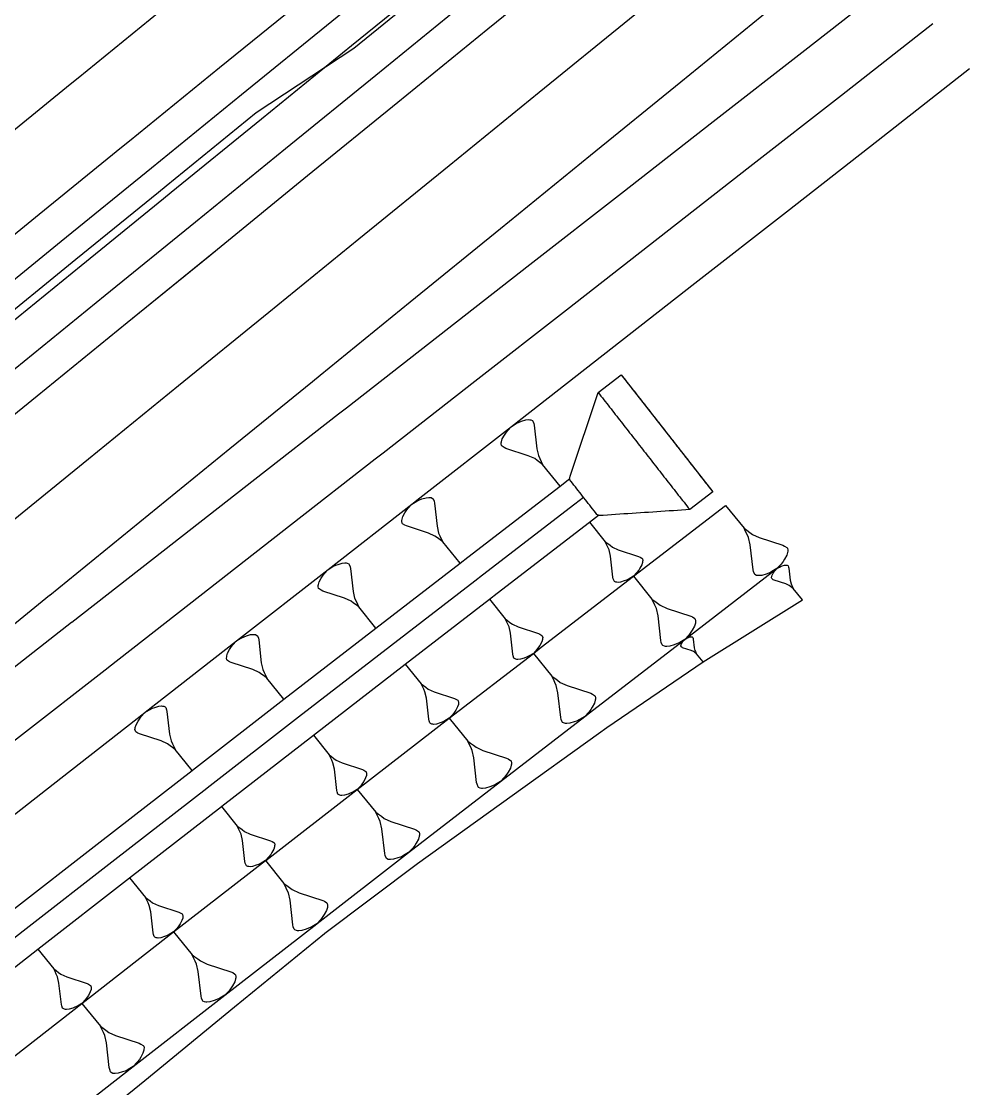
# Model space of a CAD drawing. Extents: x 386614 to 387594, y 803230 to 804419.
# Drawn here: x 387552.76 to 387593.56, y 804349.99 to 804395.9 of the extents above; entities that cross this region are included whole.
import ezdxf

# ---------------------------------------------------------------- set-up
doc = ezdxf.new("R2010")
doc.units = 0
doc.layers.get('0').update_dxf_attribs({"linetype": 'CONTINUOUS'})

msp = doc.modelspace()

# ---------------------------------------------------------------- linework, layer by layer
at = {"color": 7}
for p, q in [((387574.0524, 804378.6015), (387574.18, 804378.6613)), ((387574.18, 804378.6613), (387574.2811, 804378.6995)), ((387574.2811, 804378.6995), (387574.4568, 804378.7543)), ((387574.4568, 804378.7543), (387574.5795, 804378.7659)), ((387574.5795, 804378.7659), (387574.6276, 804378.761)), ((387574.6276, 804378.761), (387574.6756, 804378.756)), ((387574.6756, 804378.756), (387574.7453, 804378.7246)), ((387574.7453, 804378.7246), (387574.7668, 804378.698)), ((387574.7668, 804378.698), (387574.805, 804378.5969)), ((387573.5388, 804378.0957), (387573.5968, 804378.1869)), ((387573.5968, 804378.1869), (387573.6813, 804378.2997)), ((387573.6813, 804378.2997), (387573.8453, 804378.4771)), ((387573.8453, 804378.4771), (387574.0524, 804378.6015)), ((387574.805, 804378.5969), (387574.8216, 804378.5224)), ((387574.8216, 804378.5224), (387574.9365, 804377.5145)), ((387573.4031, 804377.721), (387573.408, 804377.7691)), ((387573.408, 804377.7691), (387573.4129, 804377.8171)), ((387573.4129, 804377.8171), (387573.4494, 804377.9349)), ((387573.4494, 804377.9349), (387573.5388, 804378.0957)), ((387573.4197, 804377.6464), (387573.4031, 804377.721)), ((387573.4412, 804377.6199), (387573.4197, 804377.6464)), ((387573.5324, 804377.5619), (387573.4412, 804377.6199)), ((387573.6021, 804377.5305), (387573.5324, 804377.5619)), ((387574.5653, 804377.2127), (387573.6021, 804377.5305)), ((387574.9365, 804377.5145), (387575.003, 804377.2162)), ((387574.8439, 804377.0868), (387574.5653, 804377.2127)), ((387574.9567, 804377.0023), (387574.8439, 804377.0868)), ((387575.0694, 804376.9178), (387574.9567, 804377.0023)), ((387575.003, 804377.2162), (387575.0627, 804377.0886)), ((387575.0627, 804377.0886), (387575.1224, 804376.961)), ((387575.1822, 804376.8334), (387575.0694, 804376.9178)), ((387575.1224, 804376.961), (387575.1822, 804376.8334)), ((387575.9369, 804375.9054), (387575.1822, 804376.8334)), ((387569.4003, 804374.9583), (387569.5626, 804375.1339)), ((387569.5626, 804375.1339), (387569.7675, 804375.257)), ((387569.7675, 804375.257), (387569.8938, 804375.3161)), ((387569.8938, 804375.3161), (387569.9938, 804375.3539)), ((387569.9938, 804375.3539), (387570.1676, 804375.4081)), ((387570.1676, 804375.4081), (387570.2889, 804375.4196)), ((387570.2889, 804375.4196), (387570.3365, 804375.4147)), ((387570.3365, 804375.4147), (387570.3841, 804375.4098)), ((387570.3841, 804375.4098), (387570.453, 804375.3787)), ((387570.453, 804375.3787), (387570.4743, 804375.3525)), ((387570.4743, 804375.3525), (387570.5121, 804375.2525)), ((387570.5121, 804375.2525), (387570.5285, 804375.1787)), ((387570.5285, 804375.1787), (387570.6422, 804374.1816)), ((387583.0582, 804375.0739), (387583.855, 804374.0942)), ((387569.1349, 804374.481), (387569.1709, 804374.5974)), ((387569.1709, 804374.5974), (387569.2594, 804374.7566)), ((387569.2594, 804374.7566), (387569.3167, 804374.8468)), ((387569.3167, 804374.8468), (387569.4003, 804374.9583)), ((387569.1251, 804374.3859), (387569.13, 804374.4334)), ((387569.1415, 804374.3121), (387569.1251, 804374.3859)), ((387569.13, 804374.4334), (387569.1349, 804374.481)), ((387569.1629, 804374.2858), (387569.1415, 804374.3121)), ((387569.2531, 804374.2285), (387569.1629, 804374.2858)), ((387569.322, 804374.1974), (387569.2531, 804374.2285)), ((387570.275, 804373.883), (387569.322, 804374.1974)), ((387570.6422, 804374.1816), (387570.7079, 804373.8865)), ((387583.855, 804374.0942), (387583.9741, 804374.005)), ((387583.9181, 804373.9595), (387583.855, 804374.0942)), ((387570.5505, 804373.7585), (387570.275, 804373.883)), ((387570.6621, 804373.6749), (387570.5505, 804373.7585)), ((387570.7737, 804373.5913), (387570.6621, 804373.6749)), ((387570.7079, 804373.8865), (387570.767, 804373.7602)), ((387570.767, 804373.7602), (387570.8261, 804373.634)), ((387570.8852, 804373.5077), (387570.7737, 804373.5913)), ((387570.8261, 804373.634), (387570.8852, 804373.5077)), ((387583.9812, 804373.8247), (387583.9181, 804373.9595)), ((387583.9741, 804374.005), (387584.0931, 804373.9158)), ((387584.0442, 804373.69), (387583.9812, 804373.8247)), ((387584.1144, 804373.375), (387584.0442, 804373.69)), ((387584.0931, 804373.9158), (387584.2122, 804373.8266)), ((387584.2122, 804373.8266), (387584.5063, 804373.6937)), ((387584.5063, 804373.6937), (387585.5234, 804373.3582)), ((387571.6319, 804372.5897), (387570.8852, 804373.5077)), ((387584.2357, 804372.3109), (387584.1144, 804373.375)), ((387585.5234, 804373.3582), (387585.5969, 804373.325)), ((387585.5969, 804373.325), (387585.6932, 804373.2638)), ((387585.6932, 804373.2638), (387585.716, 804373.2358)), ((387585.716, 804373.2358), (387585.7335, 804373.157)), ((387585.7335, 804373.157), (387585.7283, 804373.1062)), ((387585.5902, 804372.7614), (387585.529, 804372.6651)), ((387585.6846, 804372.9312), (387585.5902, 804372.7614)), ((387585.7231, 804373.0555), (387585.6846, 804372.9312)), ((387585.7283, 804373.1062), (387585.7231, 804373.0555)), ((387565.8001, 804372.1482), (387565.9611, 804372.3225)), ((387565.9611, 804372.3225), (387566.1645, 804372.4446)), ((387566.1645, 804372.4446), (387566.2897, 804372.5032)), ((387566.2897, 804372.5032), (387566.389, 804372.5407)), ((387566.389, 804372.5407), (387566.5614, 804372.5945)), ((387566.5614, 804372.5945), (387566.6819, 804372.606)), ((387566.6819, 804372.606), (387566.7291, 804372.6011)), ((387566.7291, 804372.6011), (387566.7763, 804372.5963)), ((387566.7763, 804372.5963), (387566.8446, 804372.5654)), ((387566.8446, 804372.5654), (387566.8658, 804372.5393)), ((387566.8658, 804372.5393), (387566.9033, 804372.4401)), ((387566.9033, 804372.4401), (387566.9196, 804372.3669)), ((387566.9196, 804372.3669), (387567.0324, 804371.3775)), ((387584.2533, 804372.2321), (387584.2357, 804372.3109)), ((387584.2936, 804372.1254), (387584.2533, 804372.2321)), ((387585.0479, 804372.2273), (387584.9131, 804372.1642)), ((387585.2666, 804372.3587), (387585.0479, 804372.2273)), ((387585.1367, 804372.207), (387585.1809, 804372.2659)), ((387585.1809, 804372.2659), (387585.2666, 804372.3587)), ((387585.4398, 804372.546), (387585.2666, 804372.3587)), ((387585.2666, 804372.3587), (387585.3749, 804372.4237)), ((387585.3749, 804372.4237), (387585.4416, 804372.4549)), ((387585.529, 804372.6651), (387585.4398, 804372.546)), ((387585.4416, 804372.4549), (387585.4944, 804372.4749)), ((387585.4944, 804372.4749), (387585.5862, 804372.5035)), ((387585.5862, 804372.5035), (387585.6504, 804372.5096)), ((387585.6504, 804372.5096), (387585.6755, 804372.507)), ((387585.6755, 804372.507), (387585.7006, 804372.5044)), ((387585.7006, 804372.5044), (387585.737, 804372.488)), ((387585.737, 804372.488), (387585.7483, 804372.4741)), ((387585.7483, 804372.4741), (387585.7682, 804372.4213)), ((387585.7682, 804372.4213), (387585.7769, 804372.3823)), ((387585.7769, 804372.3823), (387585.837, 804371.8555)), ((387565.5367, 804371.6746), (387565.5724, 804371.7901)), ((387565.5724, 804371.7901), (387565.6602, 804371.948)), ((387565.6602, 804371.948), (387565.7171, 804372.0375)), ((387565.7171, 804372.0375), (387565.8001, 804372.1482)), ((387579.0918, 804372.0265), (387579.8887, 804371.0467)), ((387584.3163, 804372.0974), (387584.2936, 804372.1254)), ((387584.3899, 804372.0642), (387584.3163, 804372.0974)), ((387584.4406, 804372.0589), (387584.3899, 804372.0642)), ((387584.4914, 804372.0537), (387584.4406, 804372.0589)), ((387584.6209, 804372.066), (387584.4914, 804372.0537)), ((387584.8064, 804372.1239), (387584.6209, 804372.066)), ((387584.9131, 804372.1642), (387584.8064, 804372.1239)), ((387585.0354, 804371.9634), (387585.038, 804371.9886)), ((387585.0441, 804371.9244), (387585.0354, 804371.9634)), ((387585.038, 804371.9886), (387585.0406, 804372.0137)), ((387585.0406, 804372.0137), (387585.0597, 804372.0752)), ((387585.0554, 804371.9106), (387585.0441, 804371.9244)), ((387585.1031, 804371.8803), (387585.0554, 804371.9106)), ((387585.0597, 804372.0752), (387585.1064, 804372.1593)), ((387585.1395, 804371.8638), (387585.1031, 804371.8803)), ((387585.1064, 804372.1593), (387585.1367, 804372.207)), ((387585.643, 804371.6977), (387585.1395, 804371.8638)), ((387585.837, 804371.8555), (387585.8717, 804371.6996)), ((387565.527, 804371.5802), (387565.5318, 804371.6274)), ((387565.5433, 804371.507), (387565.527, 804371.5802)), ((387565.5318, 804371.6274), (387565.5367, 804371.6746)), ((387565.5645, 804371.4809), (387565.5433, 804371.507)), ((387565.654, 804371.424), (387565.5645, 804371.4809)), ((387565.7224, 804371.3931), (387565.654, 804371.424)), ((387566.668, 804371.0812), (387565.7224, 804371.3931)), ((387567.0324, 804371.3775), (387567.0976, 804371.0846)), ((387585.7886, 804371.632), (387585.643, 804371.6977)), ((387585.8475, 804371.5878), (387585.7886, 804371.632)), ((387585.9065, 804371.5436), (387585.8475, 804371.5878)), ((387585.8717, 804371.6996), (387585.9029, 804371.6329)), ((387585.9029, 804371.6329), (387585.9342, 804371.5662)), ((387585.9654, 804371.4995), (387585.9065, 804371.5436)), ((387585.9342, 804371.5662), (387585.9654, 804371.4995)), ((387586.3599, 804371.0144), (387585.9654, 804371.4995)), ((387566.9414, 804370.9576), (387566.668, 804371.0812)), ((387567.0521, 804370.8747), (387566.9414, 804370.9576)), ((387567.1628, 804370.7917), (387567.0521, 804370.8747)), ((387567.0976, 804371.0846), (387567.1562, 804370.9594)), ((387567.1562, 804370.9594), (387567.2149, 804370.8341)), ((387579.8887, 804371.0467), (387580.0077, 804370.9575)), ((387579.9517, 804370.912), (387579.8887, 804371.0467)), ((387580.0148, 804370.7772), (387579.9517, 804370.912)), ((387580.0077, 804370.9575), (387580.1268, 804370.8683)), ((387580.1268, 804370.8683), (387580.2459, 804370.7791)), ((387567.2735, 804370.7088), (387567.1628, 804370.7917)), ((387567.2149, 804370.8341), (387567.2735, 804370.7088)), ((387568.0144, 804369.7979), (387567.2735, 804370.7088)), ((387580.0779, 804370.6425), (387580.0148, 804370.7772)), ((387580.1481, 804370.3275), (387580.0779, 804370.6425)), ((387580.2459, 804370.7791), (387580.54, 804370.6462)), ((387580.54, 804370.6462), (387581.557, 804370.3107)), ((387580.2694, 804369.2634), (387580.1481, 804370.3275)), ((387581.557, 804370.3107), (387581.6306, 804370.2775)), ((387581.6306, 804370.2775), (387581.7269, 804370.2163)), ((387581.7567, 804370.008), (387581.7183, 804369.8837)), ((387581.7269, 804370.2163), (387581.7496, 804370.1883)), ((387581.7496, 804370.1883), (387581.7672, 804370.1095)), ((387581.7619, 804370.0588), (387581.7567, 804370.008)), ((387581.7672, 804370.1095), (387581.7619, 804370.0588)), ((387562.3454, 804369.4247), (387562.444, 804369.4619)), ((387562.444, 804369.4619), (387562.6153, 804369.5153)), ((387562.6153, 804369.5153), (387562.7349, 804369.5267)), ((387562.7349, 804369.5267), (387562.7817, 804369.5219)), ((387562.7817, 804369.5219), (387562.8286, 804369.517)), ((387562.8286, 804369.517), (387562.8965, 804369.4864)), ((387562.8965, 804369.4864), (387562.9175, 804369.4605)), ((387562.9175, 804369.4605), (387562.9547, 804369.362)), ((387581.4734, 804369.4985), (387581.3002, 804369.3112)), ((387581.5626, 804369.6176), (387581.4734, 804369.4985)), ((387581.6238, 804369.7139), (387581.5626, 804369.6176)), ((387581.7183, 804369.8837), (387581.6238, 804369.7139)), ((387561.7767, 804368.9622), (387561.8591, 804369.0721)), ((387561.8591, 804369.0721), (387562.019, 804369.2451)), ((387562.019, 804369.2451), (387562.221, 804369.3664)), ((387562.221, 804369.3664), (387562.3454, 804369.4247)), ((387562.9547, 804369.362), (387562.9709, 804369.2892)), ((387562.9709, 804369.2892), (387563.0829, 804368.3066)), ((387580.2869, 804369.1846), (387580.2694, 804369.2634)), ((387580.3272, 804369.0779), (387580.2869, 804369.1846)), ((387580.35, 804369.0499), (387580.3272, 804369.0779)), ((387580.4235, 804369.0167), (387580.35, 804369.0499)), ((387580.4743, 804369.0115), (387580.4235, 804369.0167)), ((387580.525, 804369.0062), (387580.4743, 804369.0115)), ((387580.6545, 804369.0185), (387580.525, 804369.0062)), ((387580.84, 804369.0764), (387580.6545, 804369.0185)), ((387580.9468, 804369.1167), (387580.84, 804369.0764)), ((387581.0815, 804369.1798), (387580.9468, 804369.1167)), ((387581.3002, 804369.3112), (387581.0815, 804369.1798)), ((387581.1343, 804369.0274), (387581.1361, 804369.0454)), ((387581.1405, 804368.9994), (387581.1343, 804369.0274)), ((387581.1361, 804369.0454), (387581.138, 804369.0635)), ((387581.138, 804369.0635), (387581.1516, 804369.1076)), ((387581.1516, 804369.1076), (387581.1852, 804369.168)), ((387581.1852, 804369.168), (387581.207, 804369.2022)), ((387581.207, 804369.2022), (387581.2387, 804369.2446)), ((387581.2387, 804369.2446), (387581.3002, 804369.3112)), ((387581.3002, 804369.3112), (387581.378, 804369.3579)), ((387581.378, 804369.3579), (387581.4259, 804369.3803)), ((387581.4259, 804369.3803), (387581.4638, 804369.3946)), ((387581.4638, 804369.3946), (387581.5298, 804369.4152)), ((387581.5298, 804369.4152), (387581.5758, 804369.4196)), ((387581.5758, 804369.4196), (387581.5939, 804369.4177)), ((387581.5939, 804369.4177), (387581.6119, 804369.4158)), ((387581.6119, 804369.4158), (387581.638, 804369.404)), ((387581.638, 804369.404), (387581.6461, 804369.3941)), ((387581.6461, 804369.3941), (387581.6605, 804369.3561)), ((387581.6605, 804369.3561), (387581.6667, 804369.3281)), ((387581.6667, 804369.3281), (387581.7098, 804368.9499)), ((387561.5879, 804368.5079), (387561.5927, 804368.5548)), ((387561.5927, 804368.5548), (387561.5975, 804368.6017)), ((387561.5975, 804368.6017), (387561.633, 804368.7164)), ((387561.633, 804368.7164), (387561.7202, 804368.8732)), ((387561.7202, 804368.8732), (387561.7767, 804368.9622)), ((387574.7868, 804368.7107), (387575.5836, 804367.731)), ((387581.1486, 804368.9894), (387581.1405, 804368.9994)), ((387581.1828, 804368.9677), (387581.1486, 804368.9894)), ((387581.209, 804368.9559), (387581.1828, 804368.9677)), ((387581.5705, 804368.8366), (387581.209, 804368.9559)), ((387581.6751, 804368.7893), (387581.5705, 804368.8366)), ((387581.7174, 804368.7576), (387581.6751, 804368.7893)), ((387581.7098, 804368.9499), (387581.7348, 804368.8379)), ((387581.7597, 804368.7259), (387581.7174, 804368.7576)), ((387581.7348, 804368.8379), (387581.7572, 804368.79)), ((387581.7572, 804368.79), (387581.7796, 804368.7421)), ((387581.802, 804368.6942), (387581.7597, 804368.7259)), ((387581.7796, 804368.7421), (387581.802, 804368.6942)), ((387582.0853, 804368.3459), (387581.802, 804368.6942)), ((387561.6041, 804368.4352), (387561.5879, 804368.5079)), ((387561.6251, 804368.4093), (387561.6041, 804368.4352)), ((387561.714, 804368.3528), (387561.6251, 804368.4093)), ((387561.7819, 804368.3222), (387561.714, 804368.3528)), ((387562.7211, 804368.0123), (387561.7819, 804368.3222)), ((387563.0829, 804368.3066), (387563.1477, 804368.0158)), ((387562.9926, 804367.8896), (387562.7211, 804368.0123)), ((387563.1026, 804367.8072), (387562.9926, 804367.8896)), ((387563.2125, 804367.7249), (387563.1026, 804367.8072)), ((387563.1477, 804368.0158), (387563.206, 804367.8913)), ((387563.206, 804367.8913), (387563.2642, 804367.7669)), ((387563.3225, 804367.6425), (387563.2125, 804367.7249)), ((387563.2642, 804367.7669), (387563.3225, 804367.6425)), ((387564.0583, 804366.7378), (387563.3225, 804367.6425)), ((387575.5836, 804367.731), (387575.7027, 804367.6418)), ((387575.6467, 804367.5963), (387575.5836, 804367.731)), ((387575.7027, 804367.6418), (387575.8217, 804367.5526)), ((387575.7098, 804367.4615), (387575.6467, 804367.5963)), ((387575.7728, 804367.3268), (387575.7098, 804367.4615)), ((387575.843, 804367.0118), (387575.7728, 804367.3268)), ((387575.8217, 804367.5526), (387575.9408, 804367.4634)), ((387575.9408, 804367.4634), (387576.2349, 804367.3305)), ((387576.2349, 804367.3305), (387577.252, 804366.995)), ((387575.9643, 804365.9477), (387575.843, 804367.0118)), ((387577.252, 804366.995), (387577.3255, 804366.9618)), ((387577.3255, 804366.9618), (387577.4218, 804366.9005)), ((387577.4218, 804366.9005), (387577.4446, 804366.8726)), ((387577.4446, 804366.8726), (387577.4621, 804366.7938)), ((387577.4569, 804366.743), (387577.4517, 804366.6923)), ((387577.4621, 804366.7938), (387577.4569, 804366.743)), ((387558.0769, 804366.1678), (387558.2778, 804366.2885)), ((387558.2778, 804366.2885), (387558.4016, 804366.3464)), ((387558.4016, 804366.3464), (387558.4997, 804366.3834)), ((387558.4997, 804366.3834), (387558.6701, 804366.4366)), ((387558.6701, 804366.4366), (387558.789, 804366.4479)), ((387558.789, 804366.4479), (387558.8357, 804366.4431)), ((387558.8357, 804366.4431), (387558.8823, 804366.4383)), ((387558.8823, 804366.4383), (387558.9498, 804366.4078)), ((387558.9498, 804366.4078), (387558.9707, 804366.3821)), ((387558.9707, 804366.3821), (387559.0078, 804366.284)), ((387559.0078, 804366.284), (387559.0239, 804366.2117)), ((387577.2576, 804366.3019), (387577.1684, 804366.1828)), ((387577.3188, 804366.3982), (387577.2576, 804366.3019)), ((387577.4132, 804366.568), (387577.3188, 804366.3982)), ((387577.4517, 804366.6923), (387577.4132, 804366.568)), ((387557.6929, 804365.6419), (387557.7797, 804365.7979)), ((387557.7797, 804365.7979), (387557.8359, 804365.8863)), ((387557.8359, 804365.8863), (387557.9178, 804365.9957)), ((387557.9178, 804365.9957), (387558.0769, 804366.1678)), ((387559.0239, 804366.2117), (387559.1353, 804365.2342)), ((387571.1693, 804365.9189), (387571.9662, 804364.9391)), ((387575.9819, 804365.8689), (387575.9643, 804365.9477)), ((387576.0222, 804365.7622), (387575.9819, 804365.8689)), ((387576.6417, 804365.801), (387576.535, 804365.7607)), ((387576.7765, 804365.8641), (387576.6417, 804365.801)), ((387576.9952, 804365.9954), (387576.7765, 804365.8641)), ((387577.1684, 804366.1828), (387576.9952, 804365.9954)), ((387557.648, 804365.4344), (387557.6528, 804365.4811)), ((387557.6641, 804365.3621), (387557.648, 804365.4344)), ((387557.6528, 804365.4811), (387557.6576, 804365.5277)), ((387557.6576, 804365.5277), (387557.6929, 804365.6419)), ((387557.685, 804365.3364), (387557.6641, 804365.3621)), ((387557.7735, 804365.2801), (387557.685, 804365.3364)), ((387576.0449, 804365.7342), (387576.0222, 804365.7622)), ((387576.1185, 804365.701), (387576.0449, 804365.7342)), ((387576.1692, 804365.6957), (387576.1185, 804365.701)), ((387576.22, 804365.6905), (387576.1692, 804365.6957)), ((387576.3495, 804365.7028), (387576.22, 804365.6905)), ((387576.535, 804365.7607), (387576.3495, 804365.7028)), ((387557.841, 804365.2496), (387557.7735, 804365.2801)), ((387558.7753, 804364.9414), (387557.841, 804365.2496)), ((387559.0455, 804364.8194), (387558.7753, 804364.9414)), ((387559.1353, 804365.2342), (387559.1998, 804364.9448)), ((387559.1998, 804364.9448), (387559.2577, 804364.8211)), ((387571.9662, 804364.9391), (387572.0853, 804364.8499)), ((387572.0293, 804364.8044), (387571.9662, 804364.9391)), ((387559.1549, 804364.7374), (387559.0455, 804364.8194)), ((387559.2642, 804364.6555), (387559.1549, 804364.7374)), ((387559.2577, 804364.8211), (387559.3157, 804364.6973)), ((387559.3736, 804364.5735), (387559.2642, 804364.6555)), ((387559.3157, 804364.6973), (387559.3736, 804364.5735)), ((387560.1056, 804363.6735), (387559.3736, 804364.5735)), ((387572.0923, 804364.6697), (387572.0293, 804364.8044)), ((387572.0853, 804364.8499), (387572.2043, 804364.7607)), ((387572.1554, 804364.5349), (387572.0923, 804364.6697)), ((387572.2256, 804364.2199), (387572.1554, 804364.5349)), ((387572.2043, 804364.7607), (387572.3234, 804364.6715)), ((387572.3234, 804364.6715), (387572.6175, 804364.5387)), ((387572.6175, 804364.5387), (387573.6346, 804364.2031)), ((387572.3469, 804363.1558), (387572.2256, 804364.2199)), ((387573.6346, 804364.2031), (387573.7081, 804364.1699)), ((387573.7081, 804364.1699), (387573.8044, 804364.1087)), ((387573.8044, 804364.1087), (387573.8271, 804364.0807)), ((387573.8271, 804364.0807), (387573.8447, 804364.0019)), ((387573.8395, 804363.9512), (387573.8342, 804363.9004)), ((387573.8447, 804364.0019), (387573.8395, 804363.9512)), ((387573.6402, 804363.51), (387573.551, 804363.391)), ((387573.7014, 804363.6063), (387573.6402, 804363.51)), ((387573.7958, 804363.7761), (387573.7014, 804363.6063)), ((387573.8342, 804363.9004), (387573.7958, 804363.7761)), ((387572.3644, 804363.0771), (387572.3469, 804363.1558)), ((387572.4047, 804362.9703), (387572.3644, 804363.0771)), ((387573.1591, 804363.0722), (387573.0243, 804363.0091)), ((387573.3778, 804363.2036), (387573.1591, 804363.0722)), ((387573.551, 804363.391), (387573.3778, 804363.2036)), ((387567.2132, 804362.8588), (387568.0101, 804361.8791)), ((387572.4275, 804362.9423), (387572.4047, 804362.9703)), ((387572.501, 804362.9091), (387572.4275, 804362.9423)), ((387572.5518, 804362.9039), (387572.501, 804362.9091)), ((387572.6026, 804362.8987), (387572.5518, 804362.9039)), ((387572.7321, 804362.911), (387572.6026, 804362.8987)), ((387572.9176, 804362.9688), (387572.7321, 804362.911)), ((387573.0243, 804363.0091), (387572.9176, 804362.9688)), ((387568.0101, 804361.8791), (387568.1291, 804361.7899)), ((387568.0731, 804361.7443), (387568.0101, 804361.8791)), ((387568.1362, 804361.6096), (387568.0731, 804361.7443)), ((387568.1291, 804361.7899), (387568.2482, 804361.7007)), ((387568.2482, 804361.7007), (387568.3673, 804361.6115)), ((387568.1993, 804361.4749), (387568.1362, 804361.6096)), ((387568.2695, 804361.1598), (387568.1993, 804361.4749)), ((387568.3673, 804361.6115), (387568.6614, 804361.4786)), ((387568.6614, 804361.4786), (387569.6784, 804361.143)), ((387568.3908, 804360.0957), (387568.2695, 804361.1598)), ((387569.6784, 804361.143), (387569.752, 804361.1098)), ((387569.752, 804361.1098), (387569.8483, 804361.0486)), ((387569.8781, 804360.8404), (387569.8397, 804360.7161)), ((387569.8483, 804361.0486), (387569.871, 804361.0206)), ((387569.871, 804361.0206), (387569.8886, 804360.9419)), ((387569.8833, 804360.8911), (387569.8781, 804360.8404)), ((387569.8886, 804360.9419), (387569.8833, 804360.8911)), ((387569.5948, 804360.3309), (387569.4216, 804360.1435)), ((387569.684, 804360.45), (387569.5948, 804360.3309)), ((387569.7452, 804360.5462), (387569.684, 804360.45)), ((387569.8397, 804360.7161), (387569.7452, 804360.5462)), ((387568.4083, 804360.017), (387568.3908, 804360.0957)), ((387568.4486, 804359.9103), (387568.4083, 804360.017)), ((387568.4714, 804359.8823), (387568.4486, 804359.9103)), ((387568.5449, 804359.849), (387568.4714, 804359.8823)), ((387568.5957, 804359.8438), (387568.5449, 804359.849)), ((387568.6464, 804359.8386), (387568.5957, 804359.8438)), ((387568.7759, 804359.8509), (387568.6464, 804359.8386)), ((387568.9614, 804359.9088), (387568.7759, 804359.8509)), ((387569.0682, 804359.9491), (387568.9614, 804359.9088)), ((387569.2029, 804360.0121), (387569.0682, 804359.9491)), ((387569.4216, 804360.1435), (387569.2029, 804360.0121)), ((387563.2605, 804359.7945), (387564.0574, 804358.8148)), ((387564.0574, 804358.8148), (387564.1764, 804358.7256)), ((387564.1204, 804358.6801), (387564.0574, 804358.8148)), ((387564.1835, 804358.5453), (387564.1204, 804358.6801)), ((387564.1764, 804358.7256), (387564.2955, 804358.6364)), ((387564.2466, 804358.4106), (387564.1835, 804358.5453)), ((387564.2955, 804358.6364), (387564.4145, 804358.5472)), ((387564.4145, 804358.5472), (387564.7087, 804358.4143)), ((387564.3168, 804358.0956), (387564.2466, 804358.4106)), ((387564.4381, 804357.0315), (387564.3168, 804358.0956)), ((387564.7087, 804358.4143), (387565.7257, 804358.0788)), ((387565.7257, 804358.0788), (387565.7993, 804358.0456)), ((387565.7993, 804358.0456), (387565.8955, 804357.9844)), ((387565.8955, 804357.9844), (387565.9183, 804357.9564)), ((387565.887, 804357.6518), (387565.7925, 804357.482)), ((387565.9254, 804357.7761), (387565.887, 804357.6518)), ((387565.9183, 804357.9564), (387565.9359, 804357.8776)), ((387565.9306, 804357.8268), (387565.9254, 804357.7761)), ((387565.9359, 804357.8776), (387565.9306, 804357.8268)), ((387565.4689, 804357.0793), (387565.2502, 804356.9479)), ((387565.6421, 804357.2666), (387565.4689, 804357.0793)), ((387565.7313, 804357.3857), (387565.6421, 804357.2666)), ((387565.7925, 804357.482), (387565.7313, 804357.3857)), ((387559.3112, 804356.7261), (387560.1081, 804355.7463)), ((387564.4556, 804356.9527), (387564.4381, 804357.0315)), ((387564.4959, 804356.846), (387564.4556, 804356.9527)), ((387564.5187, 804356.818), (387564.4959, 804356.846)), ((387564.5922, 804356.7848), (387564.5187, 804356.818)), ((387564.643, 804356.7795), (387564.5922, 804356.7848)), ((387564.6937, 804356.7743), (387564.643, 804356.7795)), ((387564.8232, 804356.7866), (387564.6937, 804356.7743)), ((387565.0087, 804356.8445), (387564.8232, 804356.7866)), ((387565.1155, 804356.8848), (387565.0087, 804356.8445)), ((387565.2502, 804356.9479), (387565.1155, 804356.8848)), ((387560.1081, 804355.7463), (387560.2271, 804355.6571)), ((387560.1711, 804355.6116), (387560.1081, 804355.7463)), ((387560.2342, 804355.4769), (387560.1711, 804355.6116)), ((387560.2271, 804355.6571), (387560.3462, 804355.5679)), ((387560.2973, 804355.3421), (387560.2342, 804355.4769)), ((387560.3675, 804355.0271), (387560.2973, 804355.3421)), ((387560.3462, 804355.5679), (387560.4652, 804355.4787)), ((387560.4652, 804355.4787), (387560.7594, 804355.3459)), ((387560.7594, 804355.3459), (387561.7764, 804355.0103)), ((387560.4888, 804353.963), (387560.3675, 804355.0271)), ((387561.7764, 804355.0103), (387561.85, 804354.9771)), ((387561.85, 804354.9771), (387561.9462, 804354.9159)), ((387561.9462, 804354.9159), (387561.969, 804354.8879)), ((387561.969, 804354.8879), (387561.9866, 804354.8091)), ((387561.9866, 804354.8091), (387561.9813, 804354.7584)), ((387561.782, 804354.3172), (387561.6928, 804354.1982)), ((387561.8432, 804354.4135), (387561.782, 804354.3172)), ((387561.9377, 804354.5833), (387561.8432, 804354.4135)), ((387561.9761, 804354.7076), (387561.9377, 804354.5833)), ((387561.9813, 804354.7584), (387561.9761, 804354.7076)), ((387560.5063, 804353.8843), (387560.4888, 804353.963)), ((387560.5466, 804353.7775), (387560.5063, 804353.8843)), ((387561.3009, 804353.8794), (387561.1662, 804353.8163)), ((387561.5196, 804354.0108), (387561.3009, 804353.8794)), ((387561.6928, 804354.1982), (387561.5196, 804354.0108)), ((387555.3653, 804353.6534), (387556.1622, 804352.6737)), ((387560.5694, 804353.7495), (387560.5466, 804353.7775)), ((387560.6429, 804353.7163), (387560.5694, 804353.7495)), ((387560.6937, 804353.7111), (387560.6429, 804353.7163)), ((387560.7444, 804353.7059), (387560.6937, 804353.7111)), ((387560.8739, 804353.7182), (387560.7444, 804353.7059)), ((387561.0594, 804353.776), (387560.8739, 804353.7182)), ((387561.1662, 804353.8163), (387561.0594, 804353.776)), ((387556.1622, 804352.6737), (387556.2812, 804352.5845)), ((387556.2252, 804352.539), (387556.1622, 804352.6737)), ((387556.2883, 804352.4042), (387556.2252, 804352.539)), ((387556.2812, 804352.5845), (387556.4003, 804352.4953)), ((387556.4003, 804352.4953), (387556.5194, 804352.4061)), ((387556.3514, 804352.2695), (387556.2883, 804352.4042)), ((387556.4216, 804351.9545), (387556.3514, 804352.2695)), ((387556.5194, 804352.4061), (387556.8135, 804352.2732)), ((387556.8135, 804352.2732), (387557.8305, 804351.9377)), ((387556.5429, 804350.8904), (387556.4216, 804351.9545)), ((387557.8305, 804351.9377), (387557.9041, 804351.9045)), ((387557.9041, 804351.9045), (387558.0004, 804351.8432)), ((387558.0302, 804351.635), (387557.9918, 804351.5107)), ((387558.0004, 804351.8432), (387558.0231, 804351.8152)), ((387558.0231, 804351.8152), (387558.0407, 804351.7365)), ((387558.0354, 804351.6857), (387558.0302, 804351.635)), ((387558.0407, 804351.7365), (387558.0354, 804351.6857)), ((387557.7469, 804351.1255), (387557.5737, 804350.9381)), ((387557.8361, 804351.2446), (387557.7469, 804351.1255)), ((387557.8973, 804351.3409), (387557.8361, 804351.2446)), ((387557.9918, 804351.5107), (387557.8973, 804351.3409)), ((387556.5604, 804350.8116), (387556.5429, 804350.8904)), ((387556.6007, 804350.7049), (387556.5604, 804350.8116)), ((387556.6235, 804350.6769), (387556.6007, 804350.7049)), ((387556.697, 804350.6437), (387556.6235, 804350.6769)), ((387556.7478, 804350.6384), (387556.697, 804350.6437)), ((387556.7985, 804350.6332), (387556.7478, 804350.6384)), ((387556.928, 804350.6455), (387556.7985, 804350.6332)), ((387557.1135, 804350.7034), (387556.928, 804350.6455)), ((387557.2203, 804350.7437), (387557.1135, 804350.7034)), ((387557.355, 804350.8068), (387557.2203, 804350.7437)), ((387557.5737, 804350.9381), (387557.355, 804350.8068))]:
    msp.add_line(p, q, dxfattribs=at)
at = {"color": 1}
for p, q in [((387577.1989, 804374.3538), (387577.8819, 804373.5141)), ((387577.8819, 804373.5141), (387577.9839, 804373.4376)), ((387577.9359, 804373.3986), (387577.8819, 804373.5141)), ((387577.99, 804373.2831), (387577.9359, 804373.3986)), ((387577.9839, 804373.4376), (387578.086, 804373.3611)), ((387578.0441, 804373.1676), (387577.99, 804373.2831)), ((387578.1042, 804372.8976), (387578.0441, 804373.1676)), ((387578.086, 804373.3611), (387578.188, 804373.2847)), ((387578.188, 804373.2847), (387578.4401, 804373.1708)), ((387578.4401, 804373.1708), (387579.3119, 804372.8832)), ((387578.2082, 804371.9855), (387578.1042, 804372.8976)), ((387579.3119, 804372.8832), (387579.3749, 804372.8547)), ((387579.3749, 804372.8547), (387579.4575, 804372.8023)), ((387579.4575, 804372.8023), (387579.477, 804372.7783)), ((387579.477, 804372.7783), (387579.492, 804372.7108)), ((387579.492, 804372.7108), (387579.4875, 804372.6672)), ((387579.3167, 804372.2891), (387579.2402, 804372.1871)), ((387579.3692, 804372.3716), (387579.3167, 804372.2891)), ((387579.4501, 804372.5172), (387579.3692, 804372.3716)), ((387579.4831, 804372.6237), (387579.4501, 804372.5172)), ((387579.4875, 804372.6672), (387579.4831, 804372.6237)), ((387578.2232, 804371.918), (387578.2082, 804371.9855)), ((387578.2578, 804371.8265), (387578.2232, 804371.918)), ((387578.2773, 804371.8025), (387578.2578, 804371.8265)), ((387578.3403, 804371.774), (387578.2773, 804371.8025)), ((387578.3838, 804371.7696), (387578.3403, 804371.774)), ((387578.4273, 804371.7651), (387578.3838, 804371.7696)), ((387578.5383, 804371.7756), (387578.4273, 804371.7651)), ((387578.6973, 804371.8252), (387578.5383, 804371.7756)), ((387578.7888, 804371.8598), (387578.6973, 804371.8252)), ((387578.9043, 804371.9138), (387578.7888, 804371.8598)), ((387579.0918, 804372.0265), (387578.9043, 804371.9138)), ((387579.2402, 804372.1871), (387579.0918, 804372.0265)), ((387572.8938, 804371.0381), (387573.5768, 804370.1984)), ((387573.5768, 804370.1984), (387573.6789, 804370.1219)), ((387573.6309, 804370.0829), (387573.5768, 804370.1984)), ((387573.685, 804369.9674), (387573.6309, 804370.0829)), ((387573.6789, 804370.1219), (387573.7809, 804370.0454)), ((387573.739, 804369.8519), (387573.685, 804369.9674)), ((387573.7809, 804370.0454), (387573.883, 804369.969)), ((387573.883, 804369.969), (387574.1351, 804369.8551)), ((387573.7992, 804369.5819), (387573.739, 804369.8519)), ((387573.9032, 804368.6698), (387573.7992, 804369.5819)), ((387574.1351, 804369.8551), (387575.0069, 804369.5675)), ((387575.0069, 804369.5675), (387575.0699, 804369.539)), ((387575.0699, 804369.539), (387575.1524, 804369.4865)), ((387575.1524, 804369.4865), (387575.1719, 804369.4625)), ((387575.1719, 804369.4625), (387575.187, 804369.395)), ((387575.0641, 804369.0559), (387575.0117, 804368.9734)), ((387575.1451, 804369.2015), (387575.0641, 804369.0559)), ((387575.178, 804369.308), (387575.1451, 804369.2015)), ((387575.1825, 804369.3515), (387575.178, 804369.308)), ((387575.187, 804369.395), (387575.1825, 804369.3515)), ((387573.9182, 804368.6023), (387573.9032, 804368.6698)), ((387573.9527, 804368.5108), (387573.9182, 804368.6023)), ((387574.4838, 804368.5441), (387574.3923, 804368.5095)), ((387574.5993, 804368.5981), (387574.4838, 804368.5441)), ((387574.7868, 804368.7107), (387574.5993, 804368.5981)), ((387574.9352, 804368.8713), (387574.7868, 804368.7107)), ((387575.0117, 804368.9734), (387574.9352, 804368.8713)), ((387569.2764, 804368.2463), (387569.9594, 804367.4065)), ((387573.9723, 804368.4868), (387573.9527, 804368.5108)), ((387574.0353, 804368.4583), (387573.9723, 804368.4868)), ((387574.0788, 804368.4538), (387574.0353, 804368.4583)), ((387574.1223, 804368.4494), (387574.0788, 804368.4538)), ((387574.2333, 804368.4599), (387574.1223, 804368.4494)), ((387574.3923, 804368.5095), (387574.2333, 804368.4599)), ((387569.9594, 804367.4065), (387570.0615, 804367.33)), ((387570.0135, 804367.291), (387569.9594, 804367.4065)), ((387570.0675, 804367.1755), (387570.0135, 804367.291)), ((387570.0615, 804367.33), (387570.1635, 804367.2536)), ((387570.1216, 804367.06), (387570.0675, 804367.1755)), ((387570.1635, 804367.2536), (387570.2656, 804367.1771)), ((387570.2656, 804367.1771), (387570.5177, 804367.0632)), ((387570.1817, 804366.79), (387570.1216, 804367.06)), ((387570.2857, 804365.8779), (387570.1817, 804366.79)), ((387570.5177, 804367.0632), (387571.3894, 804366.7756)), ((387571.3894, 804366.7756), (387571.4525, 804366.7472)), ((387571.4525, 804366.7472), (387571.535, 804366.6947)), ((387571.4467, 804366.2641), (387571.3942, 804366.1815)), ((387571.5276, 804366.4096), (387571.4467, 804366.2641)), ((387571.5606, 804366.5162), (387571.5276, 804366.4096)), ((387571.535, 804366.6947), (387571.5545, 804366.6707)), ((387571.5545, 804366.6707), (387571.5695, 804366.6032)), ((387571.5651, 804366.5597), (387571.5606, 804366.5162)), ((387571.5695, 804366.6032), (387571.5651, 804366.5597)), ((387570.3008, 804365.8104), (387570.2857, 804365.8779)), ((387570.3353, 804365.7189), (387570.3008, 804365.8104)), ((387570.9819, 804365.8063), (387570.8664, 804365.7522)), ((387571.1693, 804365.9189), (387570.9819, 804365.8063)), ((387571.3178, 804366.0795), (387571.1693, 804365.9189)), ((387571.3942, 804366.1815), (387571.3178, 804366.0795)), ((387570.3548, 804365.6949), (387570.3353, 804365.7189)), ((387570.4178, 804365.6665), (387570.3548, 804365.6949)), ((387570.4614, 804365.662), (387570.4178, 804365.6665)), ((387570.5049, 804365.6575), (387570.4614, 804365.662)), ((387570.6159, 804365.6681), (387570.5049, 804365.6575)), ((387570.7749, 804365.7177), (387570.6159, 804365.6681)), ((387570.8664, 804365.7522), (387570.7749, 804365.7177)), ((387565.3203, 804365.1862), (387566.0033, 804364.3464)), ((387566.0033, 804364.3464), (387566.1053, 804364.27)), ((387566.0574, 804364.2309), (387566.0033, 804364.3464)), ((387566.1114, 804364.1154), (387566.0574, 804364.2309)), ((387566.1053, 804364.27), (387566.2074, 804364.1935)), ((387566.1655, 804364), (387566.1114, 804364.1154)), ((387566.2256, 804363.7299), (387566.1655, 804364)), ((387566.2074, 804364.1935), (387566.3094, 804364.117)), ((387566.3094, 804364.117), (387566.5615, 804364.0032)), ((387566.5615, 804364.0032), (387567.4333, 804363.7156)), ((387566.3296, 804362.8179), (387566.2256, 804363.7299)), ((387567.4333, 804363.7156), (387567.4963, 804363.6871)), ((387567.4963, 804363.6871), (387567.5789, 804363.6346)), ((387567.5789, 804363.6346), (387567.5984, 804363.6106)), ((387567.5984, 804363.6106), (387567.6134, 804363.5431)), ((387567.6089, 804363.4996), (387567.6045, 804363.4561)), ((387567.6134, 804363.5431), (387567.6089, 804363.4996)), ((387567.4381, 804363.1215), (387567.3617, 804363.0194)), ((387567.4906, 804363.204), (387567.4381, 804363.1215)), ((387567.5715, 804363.3496), (387567.4906, 804363.204)), ((387567.6045, 804363.4561), (387567.5715, 804363.3496)), ((387566.3446, 804362.7504), (387566.3296, 804362.8179)), ((387566.3792, 804362.6589), (387566.3446, 804362.7504)), ((387566.3987, 804362.6349), (387566.3792, 804362.6589)), ((387566.4617, 804362.6064), (387566.3987, 804362.6349)), ((387566.5052, 804362.6019), (387566.4617, 804362.6064)), ((387566.5487, 804362.5974), (387566.5052, 804362.6019)), ((387566.6598, 804362.608), (387566.5487, 804362.5974)), ((387566.8188, 804362.6576), (387566.6598, 804362.608)), ((387566.9102, 804362.6921), (387566.8188, 804362.6576)), ((387567.0257, 804362.7462), (387566.9102, 804362.6921)), ((387567.2132, 804362.8588), (387567.0257, 804362.7462)), ((387567.3617, 804363.0194), (387567.2132, 804362.8588)), ((387561.3676, 804362.1219), (387562.0506, 804361.2822)), ((387562.0506, 804361.2822), (387562.1526, 804361.2057)), ((387562.1046, 804361.1667), (387562.0506, 804361.2822)), ((387562.1526, 804361.2057), (387562.2547, 804361.1292)), ((387562.1587, 804361.0512), (387562.1046, 804361.1667)), ((387562.2128, 804360.9357), (387562.1587, 804361.0512)), ((387562.2729, 804360.6657), (387562.2128, 804360.9357)), ((387562.2547, 804361.1292), (387562.3567, 804361.0528)), ((387562.3567, 804361.0528), (387562.6088, 804360.9389)), ((387562.6088, 804360.9389), (387563.4806, 804360.6513)), ((387562.3769, 804359.7536), (387562.2729, 804360.6657)), ((387563.4806, 804360.6513), (387563.5436, 804360.6228)), ((387563.6188, 804360.2853), (387563.5379, 804360.1397)), ((387563.5436, 804360.6228), (387563.6262, 804360.5703)), ((387563.6518, 804360.3918), (387563.6188, 804360.2853)), ((387563.6262, 804360.5703), (387563.6457, 804360.5464)), ((387563.6457, 804360.5464), (387563.6607, 804360.4789)), ((387563.6562, 804360.4353), (387563.6518, 804360.3918)), ((387563.6607, 804360.4789), (387563.6562, 804360.4353)), ((387563.4089, 804359.9551), (387563.2605, 804359.7945)), ((387563.4854, 804360.0572), (387563.4089, 804359.9551)), ((387563.5379, 804360.1397), (387563.4854, 804360.0572)), ((387562.3919, 804359.6861), (387562.3769, 804359.7536)), ((387562.4265, 804359.5946), (387562.3919, 804359.6861)), ((387562.446, 804359.5706), (387562.4265, 804359.5946)), ((387562.509, 804359.5421), (387562.446, 804359.5706)), ((387562.5525, 804359.5377), (387562.509, 804359.5421)), ((387562.596, 804359.5332), (387562.5525, 804359.5377)), ((387562.707, 804359.5437), (387562.596, 804359.5332)), ((387562.866, 804359.5933), (387562.707, 804359.5437)), ((387562.9575, 804359.6279), (387562.866, 804359.5933)), ((387563.073, 804359.6819), (387562.9575, 804359.6279)), ((387563.2605, 804359.7945), (387563.073, 804359.6819)), ((387557.4183, 804359.0535), (387558.1013, 804358.2137)), ((387558.1013, 804358.2137), (387558.2033, 804358.1372)), ((387558.1553, 804358.0982), (387558.1013, 804358.2137)), ((387558.2094, 804357.9827), (387558.1553, 804358.0982)), ((387558.2033, 804358.1372), (387558.3054, 804358.0608)), ((387558.2635, 804357.8672), (387558.2094, 804357.9827)), ((387558.3054, 804358.0608), (387558.4074, 804357.9843)), ((387558.4074, 804357.9843), (387558.6595, 804357.8704)), ((387558.3236, 804357.5972), (387558.2635, 804357.8672)), ((387558.4276, 804356.6851), (387558.3236, 804357.5972)), ((387558.6595, 804357.8704), (387559.5313, 804357.5828)), ((387559.5313, 804357.5828), (387559.5943, 804357.5544)), ((387559.5943, 804357.5544), (387559.6769, 804357.5019)), ((387559.5886, 804357.0713), (387559.5361, 804356.9887)), ((387559.6695, 804357.2168), (387559.5886, 804357.0713)), ((387559.7025, 804357.3234), (387559.6695, 804357.2168)), ((387559.6769, 804357.5019), (387559.6964, 804357.4779)), ((387559.6964, 804357.4779), (387559.7114, 804357.4104)), ((387559.7069, 804357.3669), (387559.7025, 804357.3234)), ((387559.7114, 804357.4104), (387559.7069, 804357.3669)), ((387558.4426, 804356.6176), (387558.4276, 804356.6851)), ((387558.4772, 804356.5261), (387558.4426, 804356.6176)), ((387559.1237, 804356.6135), (387559.0082, 804356.5594)), ((387559.3112, 804356.7261), (387559.1237, 804356.6135)), ((387559.4596, 804356.8867), (387559.3112, 804356.7261)), ((387559.5361, 804356.9887), (387559.4596, 804356.8867)), ((387558.4967, 804356.5021), (387558.4772, 804356.5261)), ((387558.5597, 804356.4737), (387558.4967, 804356.5021)), ((387558.6032, 804356.4692), (387558.5597, 804356.4737)), ((387558.6467, 804356.4647), (387558.6032, 804356.4692)), ((387558.7577, 804356.4753), (387558.6467, 804356.4647)), ((387558.9167, 804356.5249), (387558.7577, 804356.4753)), ((387559.0082, 804356.5594), (387558.9167, 804356.5249)), ((387553.4724, 804355.9808), (387554.1554, 804355.141)), ((387554.1554, 804355.141), (387554.2574, 804355.0646)), ((387554.2095, 804355.0256), (387554.1554, 804355.141)), ((387554.2635, 804354.9101), (387554.2095, 804355.0256)), ((387554.2574, 804355.0646), (387554.3595, 804354.9881)), ((387554.3176, 804354.7946), (387554.2635, 804354.9101)), ((387554.3777, 804354.5246), (387554.3176, 804354.7946)), ((387554.3595, 804354.9881), (387554.4615, 804354.9117)), ((387554.4615, 804354.9117), (387554.7136, 804354.7978)), ((387554.7136, 804354.7978), (387555.5854, 804354.5102)), ((387554.4817, 804353.6125), (387554.3777, 804354.5246)), ((387555.5854, 804354.5102), (387555.6484, 804354.4817)), ((387555.6484, 804354.4817), (387555.731, 804354.4292)), ((387555.731, 804354.4292), (387555.7505, 804354.4052)), ((387555.7505, 804354.4052), (387555.7655, 804354.3377)), ((387555.7655, 804354.3377), (387555.761, 804354.2942)), ((387555.5902, 804353.9161), (387555.5138, 804353.814)), ((387555.6427, 804353.9986), (387555.5902, 804353.9161)), ((387555.7236, 804354.1442), (387555.6427, 804353.9986)), ((387555.7566, 804354.2507), (387555.7236, 804354.1442)), ((387555.761, 804354.2942), (387555.7566, 804354.2507)), ((387554.4967, 804353.545), (387554.4817, 804353.6125)), ((387554.5313, 804353.4535), (387554.4967, 804353.545)), ((387554.5508, 804353.4295), (387554.5313, 804353.4535)), ((387554.6138, 804353.401), (387554.5508, 804353.4295)), ((387554.6573, 804353.3965), (387554.6138, 804353.401)), ((387554.7008, 804353.3921), (387554.6573, 804353.3965)), ((387554.8119, 804353.4026), (387554.7008, 804353.3921)), ((387554.9709, 804353.4522), (387554.8119, 804353.4026)), ((387555.0623, 804353.4868), (387554.9709, 804353.4522)), ((387555.1778, 804353.5408), (387555.0623, 804353.4868)), ((387555.3653, 804353.6534), (387555.1778, 804353.5408)), ((387555.5138, 804353.814), (387555.3653, 804353.6534))]:
    msp.add_line(p, q, dxfattribs=at)
at = {"color": 7, "linetype": 'CONTINUOUS'}
for points in [[(387500, 804347.5368), (387501.0986, 804348.5058), (387504.8981, 804351.8252), (387508.7133, 804355.1265), (387512.5442, 804358.4095), (387515.9723, 804361.3206), (387516.3907, 804361.6743), (387520.2528, 804364.9207), (387524.1302, 804368.1487), (387528.0229, 804371.3582), (387531.5437, 804374.2343), (387531.9274, 804374.5464), (387535.8064, 804377.7013), (387539.6854, 804380.8562), (387543.5643, 804384.0111), (387543.5769, 804384.0214), (387547.4433, 804387.166), (387551.3223, 804390.321), (387554.8662, 804393.2033), (387555.2013, 804393.4759), (387559.0803, 804396.6308), (387562.9593, 804399.7857), (387563.2228, 804400)], [(387500, 804342.8698), (387503.4076, 804345.8755), (387507.1945, 804349.184), (387510.9972, 804352.4743), (387514.8154, 804355.7465), (387518.2321, 804358.648), (387518.6492, 804359.0005), (387522.4985, 804362.2362), (387526.3631, 804365.4535), (387530.243, 804368.6524), (387533.7521, 804371.519), (387534.1358, 804371.8311), (387538.0148, 804374.986), (387541.8938, 804378.1409), (387545.7728, 804381.2958), (387545.7854, 804381.3061), (387549.6518, 804384.4508), (387553.5308, 804387.6057), (387557.0746, 804390.488), (387557.4097, 804390.7606), (387561.2887, 804393.9155), (387565.1677, 804397.0704), (387568.7697, 804400)], [(387500, 804334.8384), (387503.6162, 804338.0589), (387507.3659, 804341.3664), (387511.1313, 804344.6561), (387514.9124, 804347.9277), (387518.7089, 804351.1813), (387522.5209, 804354.4168), (387526.3483, 804357.6342), (387530.191, 804360.8332), (387534.0488, 804364.0139), (387537.538, 804366.8642), (387537.9217, 804367.1763), (387541.8007, 804370.3312), (387545.6797, 804373.4861), (387549.5587, 804376.6411), (387549.5713, 804376.6513), (387553.4377, 804379.796), (387557.3166, 804382.9509), (387561.1956, 804386.1058), (387565.0746, 804389.2607), (387568.9536, 804392.4156), (387572.8326, 804395.5705), (387576.7116, 804398.7254), (387578.2787, 804400)], [(387520.9801, 804348.5183), (387524.3661, 804351.3937), (387524.7794, 804351.743), (387528.5941, 804354.9496), (387532.4239, 804358.138), (387534.6529, 804359.9796), (387536.2689, 804361.3081), (387539.7464, 804364.1489), (387540.1301, 804364.461), (387544.0091, 804367.6159), (387547.8881, 804370.7709), (387551.7671, 804373.9258), (387551.7797, 804373.936), (387555.6461, 804377.0807), (387559.5251, 804380.2356), (387563.4041, 804383.3905), (387567.2831, 804386.5454), (387571.162, 804389.7003), (387575.041, 804392.8552), (387578.92, 804396.0101), (387582.799, 804399.165), (387583.8256, 804400)], [(387534.6568, 804355.4428), (387536.8784, 804357.2782), (387538.489, 804358.6023), (387541.9549, 804361.4337), (387542.3386, 804361.7457), (387546.2176, 804364.9007), (387550.0966, 804368.0556), (387553.9755, 804371.2105), (387553.9881, 804371.2207), (387557.8545, 804374.3654), (387561.7335, 804377.5203), (387565.2774, 804380.4026), (387565.6125, 804380.6752), (387569.4915, 804383.8301), (387573.3705, 804386.985), (387577.2495, 804390.1399), (387581.1285, 804393.2948), (387585.0074, 804396.4498), (387588.8864, 804399.6047)], [(387527.5542, 804348.4581), (387531.4173, 804351.5748), (387535.2948, 804354.6728), (387537.5511, 804356.4616), (387539.1867, 804357.752), (387542.7058, 804360.5104), (387543.0958, 804360.8148), (387547.0378, 804363.8921), (387550.9799, 804366.9694), (387554.922, 804370.0468), (387554.9348, 804370.0568), (387558.8641, 804373.1241), (387562.8062, 804376.2014), (387566.4077, 804379.0129), (387566.7483, 804379.2788), (387570.6904, 804382.3561), (387574.6324, 804385.4334), (387578.5745, 804388.5108), (387582.5166, 804391.5881), (387586.4587, 804394.6654), (387590.4008, 804397.7427)], [(387521.2384, 804333.0315), (387525.002, 804336.2109), (387528.7841, 804339.3681), (387532.1084, 804342.0847), (387532.1848, 804342.1469), (387532.5962, 804342.4889), (387536.5238, 804345.4705), (387540.4703, 804348.4259), (387542.7332, 804350.1715), (387544.3891, 804351.4113), (387547.8781, 804354.151), (387548.2679, 804354.4556), (387552.2104, 804357.5324), (387556.1563, 804360.6051), (387560.1056, 804363.6735), (387560.1184, 804363.6835), (387564.0583, 804366.7378), (387568.0144, 804369.7979), (387571.6319, 804372.5897), (387571.974, 804372.8538), (387575.9369, 804375.9054), (387576.3541, 804376.2263)], [(387576.9459, 804375.4204), (387576.5679, 804375.1296), (387572.6049, 804372.078), (387572.2628, 804371.8139), (387568.6454, 804369.0221), (387564.6893, 804365.962), (387560.7494, 804362.9077), (387560.7366, 804362.8977), (387556.7873, 804359.8293), (387552.8414, 804356.7566), (387548.8989, 804353.6798), (387548.5091, 804353.3752), (387545.0234, 804350.6382), (387543.369, 804349.3997), (387541.1083, 804347.6558), (387537.1655, 804344.7035), (387533.2415, 804341.725), (387532.8305, 804341.3833), (387532.7542, 804341.3212), (387529.433, 804338.6072), (387525.6545, 804335.4532), (387521.8945, 804332.2769)], [(387519.4047, 804320.2453), (387523.1008, 804323.4421), (387526.8155, 804326.617), (387530.5485, 804329.7699), (387534.2998, 804332.9008), (387537.5973, 804335.5946), (387537.6731, 804335.6562), (387538.0811, 804335.9954), (387541.9778, 804338.9509), (387545.8931, 804341.8804), (387548.1379, 804343.6111), (387549.7807, 804344.8401), (387553.2415, 804347.5567), (387553.6313, 804347.8613), (387557.5737, 804350.9381), (387561.5196, 804354.0108), (387565.4689, 804357.0793), (387565.4818, 804357.0892), (387569.4216, 804360.1435), (387573.3778, 804363.2036), (387576.9952, 804365.9954), (387577.3373, 804366.2595), (387581.3002, 804369.3112), (387585.2666, 804372.3587)], [(387520.2503, 804319.2913), (387523.9768, 804322.4442), (387527.6717, 804325.6322), (387531.2353, 804328.9724), (387534.8563, 804332.2483), (387538.0668, 804335.0394), (387538.1407, 804335.1033), (387538.5376, 804335.455), (387542.4177, 804338.425), (387546.3225, 804341.3621), (387548.5645, 804343.0933), (387550.2485, 804344.2699), (387553.7972, 804346.8734), (387554.1881, 804347.1767), (387558.068, 804350.3304), (387561.9349, 804353.5002), (387565.8052, 804356.6658), (387565.8178, 804356.6761), (387569.8029, 804359.6748), (387573.8704, 804362.5979), (387577.5897, 804365.2645), (387577.9414, 804365.5167), (387582.0853, 804368.3459), (387586.3599, 804371.0144)]]:
    msp.add_lwpolyline(points, dxfattribs=at)
at = {"color": 2, "linetype": 'CONTINUOUS'}
for points in [[(387500, 804340.8642), (387500.6314, 804341.4266), (387504.3972, 804344.7483), (387508.1787, 804348.052), (387511.976, 804351.3377), (387515.7888, 804354.6052), (387519.6172, 804357.8546), (387523.461, 804361.0857), (387527.3201, 804364.2985), (387531.1945, 804367.4928), (387534.6986, 804370.3553), (387535.0823, 804370.6674), (387538.9613, 804373.8223), (387542.8403, 804376.9772), (387546.7193, 804380.1321), (387546.7318, 804380.1424), (387550.5982, 804383.2871), (387554.4772, 804386.442), (387558.3562, 804389.5969), (387562.2352, 804392.7518), (387566.1142, 804395.9067), (387569.9932, 804399.0616), (387571.1469, 804400)], [(387521.553, 804355.5628), (387525.3859, 804358.7847), (387529.234, 804361.9883), (387531.4737, 804363.8386), (387533.0974, 804365.1736), (387536.5915, 804368.0279), (387536.9752, 804368.34), (387540.8542, 804371.4949), (387544.7332, 804374.6498), (387548.6122, 804377.8048), (387548.6248, 804377.815), (387552.4912, 804380.9597), (387556.3702, 804384.1146), (387560.2492, 804387.2695), (387564.1282, 804390.4244), (387568.0071, 804393.5793), (387571.8861, 804396.7342), (387575.7651, 804399.8891), (387575.9014, 804400)], [(387533.0214, 804349.6573), (387536.8898, 804352.7476), (387539.1408, 804354.5321), (387540.7725, 804355.8192), (387544.2833, 804358.5709), (387544.6732, 804358.8753), (387548.6153, 804361.9526), (387552.5574, 804365.03), (387556.4995, 804368.1073), (387556.5123, 804368.1173), (387560.4416, 804371.1846), (387564.3836, 804374.2619), (387567.9851, 804377.0734), (387568.3257, 804377.3393), (387572.2678, 804380.4166), (387576.2099, 804383.4939), (387580.152, 804386.5713), (387584.0941, 804389.6486), (387588.0362, 804392.7259), (387591.9782, 804395.8033)]]:
    msp.add_lwpolyline(points, dxfattribs=at)
at = {"color": 1, "linetype": 'CONTINUOUS'}
for points in [[(387520.2624, 804357.0906), (387524.1026, 804360.3187), (387527.9581, 804363.5284), (387530.202, 804365.3822), (387531.8288, 804366.7197), (387535.3296, 804369.5795), (387535.7133, 804369.8916), (387539.5923, 804373.0465), (387543.4712, 804376.2014), (387547.3502, 804379.3563), (387547.3628, 804379.3666), (387551.2292, 804382.5113), (387555.1082, 804385.6662), (387558.6521, 804388.5485), (387558.9872, 804388.8211), (387562.8662, 804391.976), (387567.0607, 804394.743), (387570.9397, 804397.8979), (387573.5242, 804400)], [(387520.4883, 804356.8233), (387524.3272, 804360.0502), (387528.1813, 804363.2589), (387530.4245, 804365.1121), (387532.0508, 804366.4491), (387535.5504, 804369.308), (387535.9341, 804369.6201), (387539.8131, 804372.775), (387543.6921, 804375.9299), (387547.5711, 804379.0848), (387547.5837, 804379.0951), (387551.4501, 804382.2397), (387555.3291, 804385.3946), (387558.8729, 804388.277), (387559.208, 804388.5495), (387563.087, 804391.7045), (387566.966, 804394.8594), (387570.845, 804398.0143), (387573.2865, 804400)], [(387534.6255, 804347.7398), (387538.4847, 804350.8225), (387540.7304, 804352.6025), (387542.3582, 804353.8865), (387545.8607, 804356.6314), (387546.2507, 804356.9358), (387550.1928, 804360.0131), (387554.1348, 804363.0905), (387558.0769, 804366.1678), (387558.0897, 804366.1778), (387562.019, 804369.2451), (387565.9611, 804372.3225), (387569.5626, 804375.1339), (387569.9032, 804375.3998), (387573.8453, 804378.4771), (387577.7874, 804381.5544), (387581.7294, 804384.6318), (387585.6715, 804387.7091), (387589.6136, 804390.7864), (387593.5557, 804393.8638)], [(387520.7918, 804326.0724), (387524.519, 804329.2583), (387528.2647, 804332.4221), (387532.0286, 804335.5638), (387535.3372, 804338.267), (387535.4132, 804338.3289), (387535.8226, 804338.6692), (387539.732, 804341.6354), (387543.6602, 804344.5756), (387545.9124, 804346.3124), (387547.5607, 804347.5459), (387551.033, 804350.272), (387551.4228, 804350.5766), (387555.3653, 804353.6534), (387559.3112, 804356.7261), (387563.2605, 804359.7945), (387563.2733, 804359.8045), (387567.2132, 804362.8588), (387571.1693, 804365.9189), (387574.7868, 804368.7107), (387575.1289, 804368.9748), (387579.0918, 804372.0265), (387583.0582, 804375.0739)], [(387518.8127, 804328.3269), (387522.5506, 804331.5222), (387526.3071, 804334.6954), (387530.0819, 804337.8464), (387533.3999, 804340.5576), (387533.4762, 804340.6197), (387533.8868, 804340.961), (387537.8071, 804343.9365), (387541.7462, 804346.8858), (387544.0049, 804348.6279), (387545.6577, 804349.8651), (387549.1401, 804352.5994), (387549.5299, 804352.904), (387553.4724, 804355.9808), (387557.4183, 804359.0535), (387561.3676, 804362.1219), (387561.3804, 804362.1319), (387565.3203, 804365.1862), (387569.2764, 804368.2463), (387572.8938, 804371.0381), (387573.2359, 804371.3022), (387577.1989, 804374.3538), (387577.5859, 804374.6515)]]:
    msp.add_lwpolyline(points, dxfattribs=at)
at = {"color": 3, "linetype": 'CONTINUOUS'}
msp.add_lwpolyline([(387522.1062, 804354.0664), (387522.5209, 804354.4168), (387526.3483, 804357.6342), (387530.191, 804360.8332), (387532.4275, 804362.6809), (387534.0488, 804364.0139), (387537.538, 804366.8642), (387537.9217, 804367.1763), (387541.8007, 804370.3312), (387545.6797, 804373.4861), (387549.5587, 804376.6411), (387549.5713, 804376.6513), (387553.4377, 804379.796), (387557.3166, 804382.9509), (387560.8605, 804385.8332), (387561.1956, 804386.1058), (387565.0746, 804389.2607), (387568.9536, 804392.4156), (387572.8326, 804395.5705), (387576.7116, 804398.7254), (387578.2787, 804400)], dxfattribs=at)
at = {"color": 252, "linetype": 'CONTINUOUS'}
for points in [[(387582.5021, 804375.6599), (387581.5126, 804374.8953), (387581.3408, 804374.8839), (387581.1633, 804374.8721), (387580.9858, 804374.8603), (387580.8083, 804374.8485), (387580.6309, 804374.8367), (387580.4534, 804374.8249), (387580.2759, 804374.8131), (387580.0984, 804374.8013), (387579.9209, 804374.7895), (387579.7434, 804374.7777), (387579.566, 804374.7659), (387579.3885, 804374.7541), (387579.211, 804374.7423), (387579.0335, 804374.7305), (387578.856, 804374.7187), (387578.6785, 804374.7069), (387578.501, 804374.6951), (387578.3236, 804374.6833), (387578.1461, 804374.6715), (387577.9686, 804374.6597), (387577.7911, 804374.6479), (387577.6136, 804374.6361), (387577.5182, 804374.6885), (387577.4566, 804374.7673), (387577.395, 804374.8461), (387577.3333, 804374.9248), (387577.2717, 804375.0036), (387577.2101, 804375.0824), (387577.1485, 804375.1612), (387577.0869, 804375.24), (387577.0253, 804375.3188), (387576.9637, 804375.3976), (387576.9021, 804375.4763), (387576.8405, 804375.5551), (387576.7789, 804375.6339), (387576.7172, 804375.7127), (387576.6556, 804375.7915), (387576.594, 804375.8703), (387576.5324, 804375.9491), (387576.4708, 804376.0279), (387576.4092, 804376.1066), (387576.3476, 804376.1854), (387576.3713, 804376.3309), (387576.4285, 804376.5026), (387576.4857, 804376.6742), (387576.5429, 804376.8459), (387576.6, 804377.0175), (387576.6572, 804377.1892), (387576.7144, 804377.3608), (387576.7716, 804377.5325), (387576.8288, 804377.7042), (387576.886, 804377.8758), (387576.9432, 804378.0475), (387577.0004, 804378.2191), (387577.0576, 804378.3908), (387577.1148, 804378.5625), (387577.1719, 804378.7341), (387577.2291, 804378.9058), (387577.2863, 804379.0774), (387577.3435, 804379.2491), (387577.4007, 804379.4207), (387577.4579, 804379.5924), (387577.5151, 804379.7641), (387577.5723, 804379.9357), (387578.5626, 804380.6993), (387582.5021, 804375.6599)], [(387578.5626, 804380.6993), (387578.6242, 804380.6205), (387578.6858, 804380.5417), (387578.7474, 804380.4629), (387578.809, 804380.3841), (387578.8706, 804380.3053), (387578.9322, 804380.2265), (387578.9938, 804380.1477), (387579.0554, 804380.0689), (387579.117, 804379.9901), (387579.1786, 804379.9113), (387579.2402, 804379.8325), (387579.3018, 804379.7537), (387579.3634, 804379.6749), (387579.425, 804379.5961), (387579.4866, 804379.5173), (387579.5482, 804379.4385), (387579.6098, 804379.3597), (387579.6714, 804379.2809), (387579.733, 804379.2022), (387579.7946, 804379.1234), (387579.8562, 804379.0446), (387579.9178, 804378.9658), (387579.9794, 804378.887), (387580.041, 804378.8082), (387580.1026, 804378.7294), (387580.1642, 804378.6506), (387580.2258, 804378.5718), (387580.2874, 804378.493), (387580.3489, 804378.4142), (387580.4105, 804378.3354), (387580.4721, 804378.2566), (387580.5337, 804378.1778), (387580.5953, 804378.099), (387580.6569, 804378.0202), (387580.7185, 804377.9414), (387580.7801, 804377.8626), (387580.8417, 804377.7838), (387580.9033, 804377.705), (387580.9649, 804377.6262), (387581.0265, 804377.5474), (387581.0881, 804377.4686), (387581.1497, 804377.3898), (387581.2113, 804377.3111), (387581.2729, 804377.2323), (387581.3345, 804377.1535), (387581.3961, 804377.0747), (387581.4577, 804376.9959), (387581.5193, 804376.9171), (387581.5809, 804376.8383), (387581.6425, 804376.7595), (387581.7041, 804376.6807), (387581.7657, 804376.6019), (387581.8273, 804376.5231), (387581.8889, 804376.4443), (387581.9505, 804376.3655), (387582.0121, 804376.2867), (387582.0737, 804376.2079), (387582.1353, 804376.1291), (387582.1969, 804376.0503), (387582.2585, 804375.9715), (387582.3201, 804375.8927), (387582.3817, 804375.8139), (387582.4433, 804375.7351), (387582.5021, 804375.6599)], [(387577.5723, 804379.9357), (387577.6339, 804379.8569), (387577.6955, 804379.7781), (387577.7571, 804379.6993), (387577.8187, 804379.6205), (387577.8803, 804379.5417), (387577.9419, 804379.4629), (387578.0035, 804379.3841), (387578.0651, 804379.3054), (387578.1267, 804379.2266), (387578.1883, 804379.1478), (387578.2499, 804379.069), (387578.3115, 804378.9902), (387578.3731, 804378.9114), (387578.4347, 804378.8326), (387578.4963, 804378.7538), (387578.5579, 804378.675), (387578.6195, 804378.5962), (387578.681, 804378.5174), (387578.7426, 804378.4386), (387578.8042, 804378.3598), (387578.8658, 804378.281), (387578.9274, 804378.2022), (387578.989, 804378.1234), (387579.0506, 804378.0446), (387579.1122, 804377.9658), (387579.1738, 804377.887), (387579.2354, 804377.8082), (387579.297, 804377.7294), (387579.3586, 804377.6506), (387579.4202, 804377.5718), (387579.4818, 804377.493), (387579.5434, 804377.4142), (387579.605, 804377.3355), (387579.6666, 804377.2567), (387579.7282, 804377.1779), (387579.7898, 804377.0991), (387579.8514, 804377.0203), (387579.913, 804376.9415), (387579.9746, 804376.8627), (387580.0362, 804376.7839), (387580.0978, 804376.7051), (387580.1594, 804376.6263), (387580.221, 804376.5475), (387580.2826, 804376.4687), (387580.3442, 804376.3899), (387580.4058, 804376.3111), (387580.4674, 804376.2323), (387580.529, 804376.1535), (387580.5906, 804376.0747), (387580.6522, 804375.9959), (387580.7138, 804375.9171), (387580.7754, 804375.8383), (387580.837, 804375.7595), (387580.8986, 804375.6807), (387580.9602, 804375.6019), (387581.0218, 804375.5231), (387581.0834, 804375.4444), (387581.145, 804375.3656), (387581.2066, 804375.2868), (387581.2682, 804375.208), (387581.3298, 804375.1292), (387581.3914, 804375.0504), (387581.453, 804374.9716), (387581.5126, 804374.8953)]]:
    msp.add_lwpolyline(points, dxfattribs=at)

doc.saveas('drawing.dxf')
